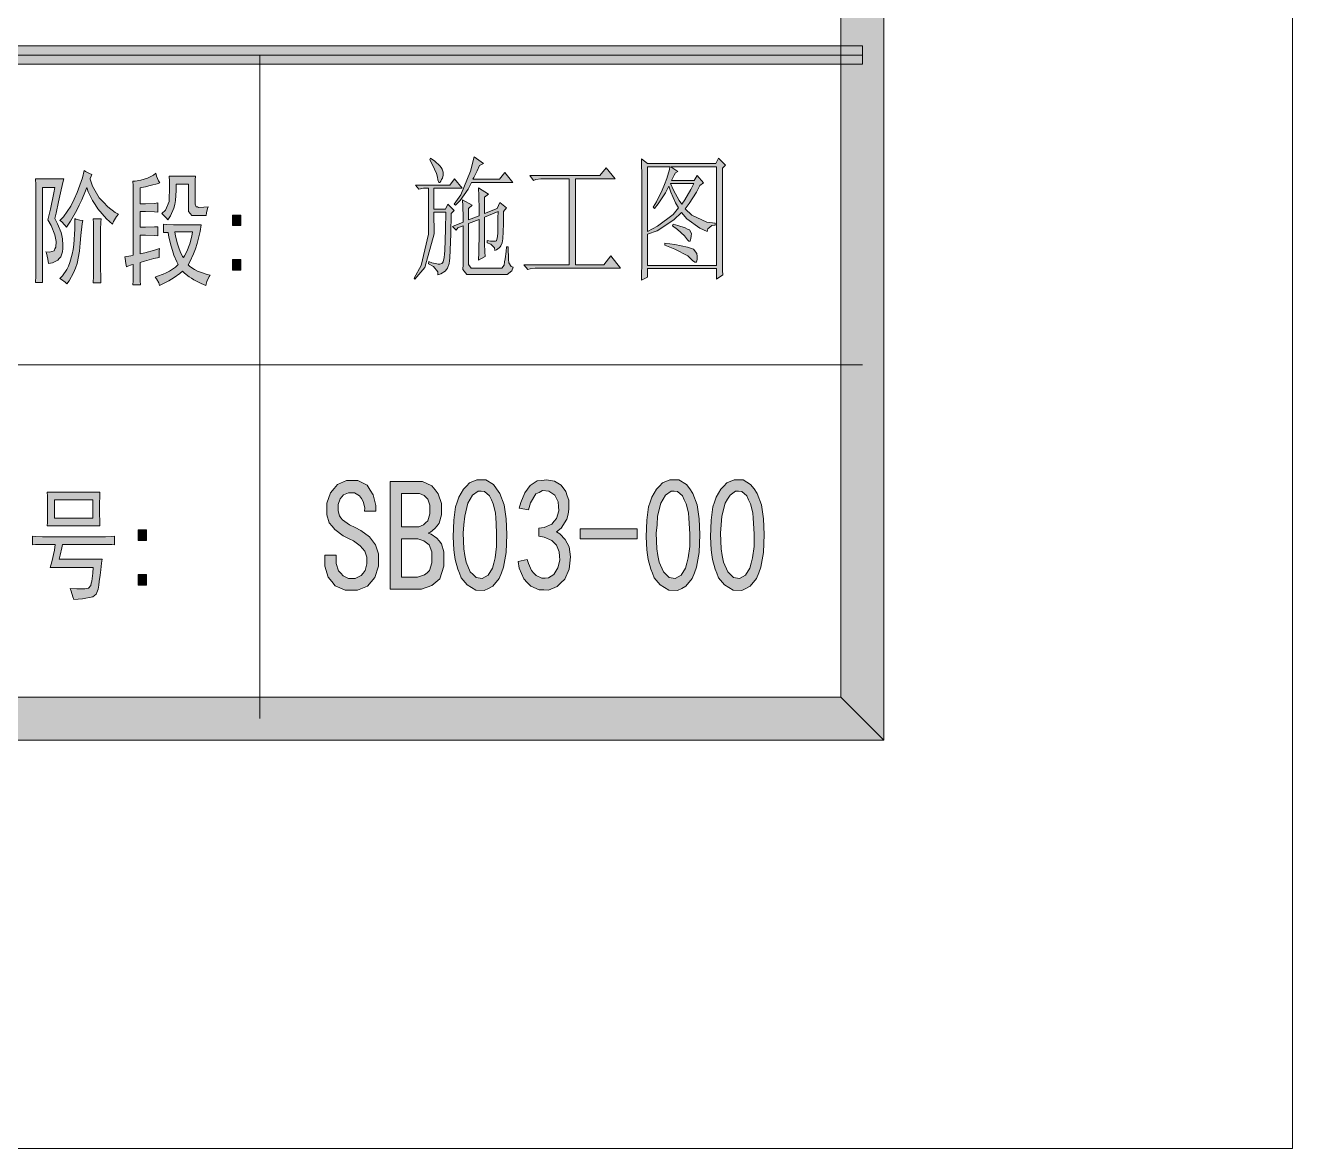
# Model space of a CAD drawing. Header units: millimetres. Extents: x 0 to 829, y 0 to 586.
# Drawn here: x 800.11 to 829.15, y 0 to 25.75 of the extents above; entities that cross this region are included whole.
import ezdxf

# ---------------------------------------------------------------- set-up
doc = ezdxf.new("R2010")
doc.units = ezdxf.units.MM

msp = doc.modelspace()

# ---------------------------------------------------------------- hatches: boundary and pattern name
h = msp.add_hatch(color=0)
h.dxf.hatch_style = 2
h.paths.add_polyline_path([(819.788528, 9.36625), (818.80075, 10.3505), (818.80075, 575.281778), (819.788528, 576.266028)])
h = msp.add_hatch(color=0)
h.dxf.hatch_style = 2
h.paths.add_polyline_path([(769.958667, 24.853194), (769.958667, 25.276528), (819.294639, 25.276528), (819.294639, 24.853194)])
h = msp.add_hatch(color=0)
h.dxf.hatch_style = 2
h.paths.add_polyline_path([(809.399222, 22.70125), (809.494472, 22.634222), (809.614417, 22.528389), (809.639111, 22.489583), (809.663806, 22.450778), (809.6885, 22.380222), (809.6885, 22.348472), (809.6885, 22.313194), (809.670861, 22.242639), (809.649694, 22.210889), (809.632056, 22.175611), (809.607361, 22.143861), (809.586194, 22.143861), (809.5615, 22.203833), (809.554444, 22.263806), (809.533278, 22.348472), (809.445083, 22.549556), (809.378056, 22.665972)])
h = msp.add_hatch(color=0)
h.dxf.hatch_style = 2
h.paths.add_polyline_path([(810.394056, 22.736528), (810.60925, 22.581306), (810.521056, 22.531917), (810.468139, 22.4155), (810.390528, 22.260278), (810.365833, 22.217944), (810.976139, 22.217944), (811.103139, 22.373167), (811.286583, 22.143861), (810.337611, 22.143861), (810.26, 21.992167), (810.076556, 21.731111), (809.970722, 21.625278), (809.938972, 21.646444), (810.090667, 21.858111), (810.316444, 22.404917)])
h = msp.add_hatch(color=0)
h.paths.add_polyline_path([(816.087889, 22.471944), (816.087889, 20.464639), (816.087889, 20.341167), (816.091417, 20.125972), (816.094944, 20.027194), (815.950306, 19.931944), (815.950306, 20.171833), (814.373389, 20.171833), (814.373389, 19.977806), (814.22875, 19.90725), (814.232278, 20.027194), (814.239333, 20.274139), (814.239333, 20.401139), (814.239333, 22.228528), (814.239333, 22.330833), (814.232278, 22.563667), (814.22875, 22.690667), (814.373389, 22.581306), (815.932667, 22.581306), (815.999694, 22.70125), (816.154917, 22.5425)])
h.paths.add_polyline_path([(814.373389, 20.245917), (815.950306, 20.245917), (815.950306, 22.507222), (814.906083, 22.507222), (815.068361, 22.397861), (815.011917, 22.362583), (814.983694, 22.309667), (814.937833, 22.221472), (814.923722, 22.19325), (815.438778, 22.19325), (815.505806, 22.302611), (815.650444, 22.133278), (815.572833, 22.073306), (815.491694, 21.925139), (815.322361, 21.660556), (815.234167, 21.540611), (815.385861, 21.3995), (815.728056, 21.237222), (815.922083, 21.212528), (815.922083, 21.163139), (815.848, 21.159611), (815.756278, 21.085528), (815.738639, 21.0185), (815.569306, 21.099639), (815.272972, 21.314833), (815.145972, 21.455944), (814.976639, 21.286611), (814.592111, 21.036139), (814.373389, 20.958528)])
h.paths.add_polyline_path([(814.373389, 22.507222), (814.373389, 21.0185), (814.599167, 21.141972), (814.955472, 21.413611), (815.078944, 21.565306), (815.015444, 21.674667), (814.906083, 21.921611), (814.856694, 22.059194), (814.779083, 21.9075), (814.616806, 21.6535), (814.528611, 21.551194), (814.500389, 21.575889), (814.578, 21.702889), (814.708528, 21.967472), (814.761444, 22.101528), (814.814361, 22.239111), (814.877861, 22.440194), (814.884917, 22.507222)])
h.paths.add_polyline_path([(814.8955, 22.119167), (814.962528, 21.967472), (815.093056, 21.734639), (815.156556, 21.649972), (815.223583, 21.745222), (815.361167, 21.981583), (815.428194, 22.119167)])
h = msp.add_hatch(color=0)
h.dxf.hatch_style = 2
h.paths.add_polyline_path([(801.595778, 22.221472), (801.652222, 22.059194), (801.807444, 21.794611), (801.906222, 21.692306), (802.005, 21.59), (802.174333, 21.455944), (802.244889, 21.420667), (802.202556, 21.364222), (802.135528, 21.247806), (802.110833, 21.187833), (801.97325, 21.314833), (801.772167, 21.540611), (801.712194, 21.639389), (801.648694, 21.734639), (801.553444, 21.932194), (801.518167, 22.030972), (801.489944, 21.949833), (801.405278, 21.745222), (801.348833, 21.625278), (801.292389, 21.508861), (801.144222, 21.254861), (801.0525, 21.120806), (801.02075, 21.170194), (800.943139, 21.247806), (800.904333, 21.276028), (800.989, 21.360694), (801.151278, 21.600583), (801.228889, 21.759333), (801.302972, 21.918083), (801.419389, 22.249694), (801.461722, 22.419028), (801.493472, 22.394333), (801.581667, 22.348472), (801.634583, 22.330833), (801.620472, 22.292028), (801.599306, 22.239111)])
h = msp.add_hatch(color=0)
h.dxf.hatch_style = 2
h.paths.add_polyline_path([(811.671111, 22.302611), (813.279778, 22.302611), (813.424417, 22.482528), (813.629028, 22.232056), (812.718861, 22.232056), (812.718861, 20.2565), (813.367972, 20.2565), (813.53025, 20.461111), (813.7525, 20.182417), (811.858083, 20.182417), (811.794583, 20.182417), (811.678167, 20.164778), (811.62525, 20.147139), (811.537056, 20.2565), (812.574222, 20.2565), (812.574222, 22.232056), (811.992139, 22.232056), (811.928639, 22.232056), (811.812222, 22.210889), (811.759306, 22.19325)])
h = msp.add_hatch(color=0)
h.dxf.hatch_style = 2
h.paths.add_polyline_path([(800.996056, 22.232056), (800.978417, 22.172083), (800.932556, 21.974528), (800.904333, 21.836944), (800.872583, 21.702889), (800.816139, 21.441833), (800.787917, 21.321889), (800.851417, 21.194889), (800.932556, 20.997333), (800.950194, 20.926778), (800.964306, 20.856222), (800.974889, 20.711583), (800.967833, 20.633972), (800.964306, 20.556361), (800.9255, 20.439944), (800.890222, 20.401139), (800.854944, 20.362333), (800.731472, 20.305889), (800.643278, 20.28825), (800.629167, 20.387028), (800.593889, 20.521083), (800.579778, 20.556361), (800.664444, 20.545778), (800.770278, 20.577528), (800.791444, 20.623389), (800.809083, 20.665722), (800.816139, 20.789194), (800.802028, 20.866806), (800.791444, 20.944417), (800.70325, 21.156083), (800.629167, 21.286611), (800.685611, 21.533556), (800.76675, 21.903972), (800.787917, 22.030972), (800.502167, 22.030972), (800.502167, 19.854333), (800.343417, 19.854333), (800.350472, 20.006028), (800.354, 20.267083), (800.354, 20.376444), (800.354, 21.699361), (800.354, 21.826361), (800.350472, 22.094472), (800.343417, 22.232056)])
h = msp.add_hatch(color=0)
h.dxf.hatch_style = 2
h.paths.add_polyline_path([(803.193861, 22.133278), (803.133889, 22.115639), (803.006889, 22.080361), (802.939861, 22.06625), (802.869306, 22.048611), (802.774056, 22.027444), (802.742306, 22.020389), (802.742306, 21.6535), (802.869306, 21.6535), (803.073917, 21.664083), (803.151528, 21.678194), (803.151528, 21.466528), (803.073917, 21.470056), (802.869306, 21.477111), (802.742306, 21.477111), (802.742306, 21.120806), (802.869306, 21.120806), (803.073917, 21.127861), (803.151528, 21.131389), (803.151528, 20.92325), (803.073917, 20.926778), (802.869306, 20.933833), (802.742306, 20.933833), (802.742306, 20.5105), (802.851667, 20.531667), (803.073917, 20.595167), (803.183278, 20.633972), (803.17975, 20.577528), (803.176222, 20.471694), (803.176222, 20.422306), (803.059806, 20.401139), (802.844611, 20.344694), (802.742306, 20.309417), (802.742306, 20.122444), (802.742306, 20.055417), (802.745833, 19.893139), (802.752889, 19.801417), (802.5765, 19.801417), (802.580028, 19.893139), (802.583556, 20.055417), (802.583556, 20.122444), (802.583556, 20.267083), (802.54475, 20.2565), (802.463611, 20.228278), (802.428333, 20.210639), (802.41775, 20.28825), (802.403639, 20.404667), (802.393056, 20.443472), (802.435389, 20.450528), (802.530639, 20.464639), (802.583556, 20.47875), (802.583556, 21.766389), (802.583556, 21.858111), (802.580028, 22.06625), (802.5765, 22.175611), (802.625889, 22.175611), (802.756417, 22.196778), (802.834028, 22.221472), (802.915167, 22.242639), (803.045694, 22.309667), (803.102139, 22.355528), (803.119778, 22.292028), (803.165639, 22.182667)])
h = msp.add_hatch(color=0)
h.dxf.hatch_style = 2
h.paths.add_polyline_path([(804.008778, 22.2885), (804.00525, 22.203833), (804.001722, 22.048611), (804.001722, 21.978056), (804.001722, 21.699361), (804.001722, 21.649972), (804.026417, 21.59), (804.054639, 21.582944), (804.082861, 21.572361), (804.206333, 21.575889), (804.301583, 21.586472), (804.283944, 21.547667), (804.262778, 21.448889), (804.25925, 21.388917), (804.001722, 21.388917), (803.931167, 21.388917), (803.853556, 21.480639), (803.850028, 21.575889), (803.850028, 22.108583), (803.567806, 22.108583), (803.567806, 21.963944), (803.550167, 21.731111), (803.536056, 21.642917), (803.518417, 21.554722), (803.437278, 21.378333), (803.377306, 21.286611), (803.345556, 21.325417), (803.282056, 21.3995), (803.24325, 21.43125), (803.320861, 21.508861), (803.405528, 21.706417), (803.409056, 21.826361), (803.412583, 21.946306), (803.412583, 22.175611), (803.409056, 22.2885)])
h = msp.add_hatch(color=0)
h.dxf.hatch_style = 2
h.paths.add_polyline_path([(809.039389, 19.931944), (809.02175, 19.953111), (809.184028, 20.245917), (809.349833, 20.958528), (809.349833, 21.381861), (809.349833, 22.013333), (809.233417, 22.013333), (809.127583, 21.988639), (809.049972, 22.083889), (809.843722, 22.083889), (809.949556, 22.228528), (810.122417, 22.013333), (809.476833, 22.013333), (809.476833, 21.537083), (809.737889, 21.537083), (809.794333, 21.646444), (809.938972, 21.501806), (809.871944, 21.43125), (809.861361, 20.958528), (809.843722, 20.418778), (809.833139, 20.35175), (809.822556, 20.284722), (809.787278, 20.182417), (809.762583, 20.147139), (809.734361, 20.111861), (809.635583, 20.051889), (809.5615, 20.027194), (809.568556, 20.094222), (809.462722, 20.221222), (809.349833, 20.281194), (809.360417, 20.330583), (809.430972, 20.305889), (809.540333, 20.277667), (809.575611, 20.274139), (809.614417, 20.270611), (809.660278, 20.284722), (809.674389, 20.305889), (809.684972, 20.323528), (809.709667, 20.422306), (809.716722, 20.503444), (809.727306, 20.584583), (809.741417, 21.067889), (809.744944, 21.466528), (809.476833, 21.466528), (809.483889, 20.965583), (809.268694, 20.196528)])
h = msp.add_hatch(color=0)
h.dxf.hatch_style = 2
h.paths.add_polyline_path([(810.270583, 21.286611), (810.510472, 21.381861), (810.510472, 21.515917), (810.506944, 21.836944), (810.499889, 22.023917), (810.725667, 21.879278), (810.637472, 21.805194), (810.637472, 21.43125), (810.92675, 21.551194), (810.986722, 21.68525), (811.141944, 21.561778), (811.071389, 21.477111), (811.067861, 21.187833), (811.057278, 20.852694), (811.046694, 20.806833), (811.039639, 20.760972), (811.011417, 20.690417), (810.99025, 20.66925), (810.969083, 20.644556), (810.909111, 20.602222), (810.870306, 20.584583), (810.86325, 20.644556), (810.778583, 20.73275), (810.693917, 20.7645), (810.693917, 20.813889), (810.771528, 20.799778), (810.870306, 20.79625), (810.887944, 20.799778), (810.909111, 20.806833), (810.933806, 20.905611), (810.937333, 20.993806), (810.937333, 21.085528), (810.940861, 21.328944), (810.947917, 21.477111), (810.637472, 21.346583), (810.637472, 20.824472), (810.637472, 20.739806), (810.641, 20.552833), (810.648056, 20.450528), (810.499889, 20.365861), (810.506944, 20.54225), (810.510472, 21.007917), (810.510472, 21.297194), (810.270583, 21.201944), (810.270583, 20.341167), (810.270583, 20.263556), (810.327028, 20.182417), (810.387, 20.182417), (810.993778, 20.182417), (811.032583, 20.182417), (811.0855, 20.252972), (811.096083, 20.323528), (811.110194, 20.394083), (811.131361, 20.563417), (811.141944, 20.66925), (811.18075, 20.66925), (811.18075, 20.595167), (811.184278, 20.450528), (811.187806, 20.376444), (811.194861, 20.305889), (811.247778, 20.221222), (811.293639, 20.207111), (811.261889, 20.122444), (811.156056, 20.037778), (811.081972, 20.037778), (810.327028, 20.037778), (810.231778, 20.03425), (810.140056, 20.147139), (810.143583, 20.267083), (810.143583, 21.152556), (810.027167, 21.103167), (809.988361, 21.053778), (809.900167, 21.138444), (810.143583, 21.237222), (810.143583, 21.350111), (810.140056, 21.604111), (810.133, 21.745222), (810.35525, 21.625278), (810.270583, 21.551194)])
h = msp.add_hatch(color=0)
h.dxf.hatch_style = 2
h.paths.add_polyline_path([(801.426444, 21.276028), (801.412333, 21.194889), (801.380583, 20.930306), (801.37, 20.750389), (801.355889, 20.570472), (801.302972, 20.284722), (801.260639, 20.178889), (801.218306, 20.073056), (801.119528, 19.893139), (801.059556, 19.822583), (801.024278, 19.861389), (800.943139, 19.921361), (800.904333, 19.946056), (800.964306, 20.006028), (801.063083, 20.147139), (801.098361, 20.228278), (801.133639, 20.309417), (801.186556, 20.499917), (801.207722, 20.609278), (801.225361, 20.722167), (801.243, 21.078472), (801.243, 21.321889), (801.267694, 21.30425), (801.359417, 21.283083)])
h = msp.add_hatch(color=0)
h.dxf.hatch_style = 2
h.paths.add_polyline_path([(801.853306, 21.311306), (801.842722, 21.233694), (801.835667, 21.064361), (801.835667, 20.976167), (801.835667, 20.231806), (801.835667, 20.178889), (801.839194, 19.984861), (801.842722, 19.84375), (801.669861, 19.84375), (801.673389, 19.995444), (801.676917, 20.193), (801.676917, 20.245917), (801.676917, 20.976167), (801.676917, 21.053778), (801.673389, 21.223111), (801.669861, 21.311306)])
h = msp.add_hatch(color=0)
h.dxf.hatch_style = 2
h.paths.add_polyline_path([(805.049472, 21.156083), (804.858972, 21.156083), (804.858972, 21.3995), (805.049472, 21.3995)])
h = msp.add_hatch(color=0)
h.paths.add_polyline_path([(804.142833, 21.17725), (804.118139, 21.022028), (804.051111, 20.746861), (804.008778, 20.626917), (803.966444, 20.506972), (803.885306, 20.323528), (803.842972, 20.2565), (803.881778, 20.217694), (803.987611, 20.147139), (804.058167, 20.115389), (804.128722, 20.087167), (804.276889, 20.037778), (804.350972, 20.023667), (804.32275, 19.988389), (804.269833, 19.871972), (804.252194, 19.787306), (804.139306, 19.833167), (803.969972, 19.914306), (803.917056, 19.949583), (803.864139, 19.984861), (803.761833, 20.066), (803.715972, 20.111861), (803.652472, 20.055417), (803.521944, 19.963694), (803.458444, 19.928417), (803.398472, 19.893139), (803.260889, 19.822583), (803.183278, 19.787306), (803.169167, 19.84375), (803.119778, 19.939), (803.0845, 19.977806), (803.144472, 19.995444), (803.271472, 20.044833), (803.342028, 20.076583), (803.412583, 20.111861), (803.550167, 20.207111), (803.617194, 20.267083), (803.585444, 20.323528), (803.518417, 20.482278), (803.483139, 20.588111), (803.451389, 20.686889), (803.402, 20.895028), (803.384361, 21.000861), (803.356139, 21.000861), (803.299694, 21.000861), (803.275, 21.000861), (803.275, 21.187833), (803.356139, 21.180778), (803.504306, 21.17725), (803.574861, 21.17725)])
h.paths.add_polyline_path([(803.536056, 21.011444), (803.550167, 20.916194), (803.599556, 20.736278), (803.631306, 20.648083), (803.663056, 20.563417), (803.712444, 20.450528), (803.733611, 20.422306), (803.761833, 20.461111), (803.821806, 20.581056), (803.850028, 20.662194), (803.881778, 20.739806), (803.927639, 20.916194), (803.94175, 21.011444), (803.574861, 21.011444)])
h = msp.add_hatch(color=0)
h.dxf.hatch_style = 2
h.paths.add_polyline_path([(814.955472, 21.187833), (815.068361, 21.159611), (815.234167, 21.103167), (815.283556, 21.078472), (815.332944, 21.057306), (815.375278, 20.972639), (815.37175, 20.916194), (815.364694, 20.85975), (815.347056, 20.803306), (815.332944, 20.803306), (815.315306, 20.803306), (815.283556, 20.831528), (815.262389, 20.863278), (815.216528, 20.92325), (815.05425, 21.067889), (814.944889, 21.152556)])
h = msp.add_hatch(color=0)
h.dxf.hatch_style = 2
h.paths.add_polyline_path([(814.7685, 20.753917), (814.994278, 20.722167), (815.287083, 20.665722), (815.354111, 20.6375), (815.424667, 20.612806), (815.502278, 20.517556), (815.505806, 20.450528), (815.509333, 20.3835), (815.491694, 20.316472), (815.467, 20.316472), (815.452889, 20.316472), (815.4035, 20.355278), (815.37175, 20.390556), (815.297667, 20.464639), (814.997806, 20.619861), (814.7685, 20.704528)])
h = msp.add_hatch(color=0)
h.dxf.hatch_style = 2
h.paths.add_polyline_path([(805.049472, 20.133028), (804.858972, 20.133028), (804.858972, 20.376444), (805.049472, 20.376444)])
h = msp.add_hatch(color=0)
h.dxf.hatch_style = 2
h.paths.add_polyline_path([(808.206833, 13.518444), (808.206833, 13.352639), (808.122167, 13.088056), (808.0375, 12.992806), (807.956361, 12.894028), (807.727056, 12.798778), (807.582417, 12.798778), (807.437778, 12.798778), (807.215528, 12.897556), (807.134389, 12.999861), (807.05325, 13.098639), (806.972111, 13.352639), (806.972111, 13.504333), (806.972111, 13.603111), (807.236694, 13.603111), (807.236694, 13.518444), (807.236694, 13.409083), (807.289611, 13.243278), (807.342528, 13.186833), (807.391917, 13.130389), (807.515389, 13.070417), (807.582417, 13.070417), (807.674139, 13.070417), (807.811722, 13.133917), (807.854056, 13.193889), (807.896389, 13.253861), (807.938722, 13.402028), (807.938722, 13.490222), (807.938722, 13.560778), (807.889333, 13.694833), (807.836417, 13.754806), (807.7835, 13.814778), (807.635333, 13.927667), (807.536556, 13.977056), (807.398972, 14.044083), (807.201417, 14.188722), (807.141444, 14.266333), (807.077944, 14.343944), (807.017972, 14.530917), (807.017972, 14.640278), (807.017972, 14.791972), (807.102639, 15.035389), (807.187306, 15.130639), (807.268444, 15.222361), (807.469528, 15.317611), (807.582417, 15.317611), (807.734111, 15.317611), (807.949306, 15.204722), (808.016333, 15.095361), (808.079833, 14.982472), (808.146861, 14.742583), (808.146861, 14.612056), (807.882278, 14.612056), (807.889333, 14.689667), (807.854056, 14.834306), (807.81525, 14.901333), (807.772917, 14.964833), (807.6565, 15.028333), (807.582417, 15.028333), (807.515389, 15.028333), (807.406028, 14.982472), (807.363694, 14.936611), (807.324889, 14.89075), (807.282556, 14.76375), (807.282556, 14.682611), (807.282556, 14.619111), (807.314306, 14.506222), (807.346056, 14.460361), (807.377806, 14.4145), (807.543611, 14.301611), (807.674139, 14.238111), (807.801139, 14.171083), (807.998694, 14.019389), (808.065722, 13.927667), (808.136278, 13.839472), (808.206833, 13.631333)])
h = msp.add_hatch(color=0)
h.paths.add_polyline_path([(809.702611, 13.560778), (809.702611, 13.352639), (809.610889, 13.063361), (809.519167, 12.98575), (809.427444, 12.904611), (809.191083, 12.827), (809.046444, 12.827), (808.471417, 12.827), (808.471417, 15.289389), (809.067611, 15.289389), (809.21225, 15.289389), (809.427444, 15.194139), (809.501528, 15.102417), (809.572083, 15.007167), (809.646167, 14.784917), (809.646167, 14.654389), (809.646167, 14.523861), (809.596778, 14.333361), (809.547389, 14.273389), (809.498, 14.213417), (809.399222, 14.12875), (809.346306, 14.107583), (809.413333, 14.086417), (809.540333, 13.994694), (809.59325, 13.927667), (809.649694, 13.860639), (809.702611, 13.677194)])
h.paths.add_polyline_path([(809.427444, 13.560778), (809.427444, 13.677194), (809.367472, 13.839472), (809.303972, 13.885333), (809.244, 13.931194), (809.109944, 13.977056), (809.035861, 13.977056), (808.736, 13.977056), (808.736, 13.098639), (809.000583, 13.098639), (809.102889, 13.098639), (809.261639, 13.151556), (809.318083, 13.200944), (809.371, 13.250333), (809.427444, 13.43025)])
h.paths.add_polyline_path([(809.381583, 14.654389), (809.381583, 14.749639), (809.335722, 14.883694), (809.293389, 14.929556), (809.251056, 14.971889), (809.145222, 15.014222), (809.081722, 15.014222), (808.736, 15.014222), (808.736, 14.252222), (809.067611, 14.252222), (809.131111, 14.252222), (809.240472, 14.298083), (809.286333, 14.343944), (809.335722, 14.393333), (809.381583, 14.548556)])
h = msp.add_hatch(color=0)
h.paths.add_polyline_path([(809.921333, 14.216944), (809.928389, 14.407444), (809.970722, 14.707306), (810.009528, 14.820194), (810.044806, 14.933083), (810.150639, 15.116528), (810.221194, 15.187083), (810.29175, 15.261167), (810.461083, 15.331722), (810.559861, 15.331722), (810.662167, 15.331722), (810.838556, 15.225889), (810.912639, 15.123583), (810.986722, 15.01775), (811.0855, 14.756694), (811.106667, 14.597944), (811.131361, 14.439194), (811.145472, 14.075833), (811.138417, 13.871222), (811.127833, 13.666611), (811.071389, 13.331472), (811.022, 13.200944), (810.972611, 13.070417), (810.824444, 12.8905), (810.729194, 12.841111), (810.630417, 12.791722), (810.432861, 12.802306), (810.337611, 12.862278), (810.238833, 12.92225), (810.10125, 13.084528), (810.058917, 13.186833), (810.020111, 13.285611), (809.963667, 13.500806), (809.946028, 13.610167), (809.928389, 13.723056), (809.914278, 14.026444)])
h.paths.add_polyline_path([(810.16475, 14.301611), (810.147111, 14.104056), (810.157694, 13.751278), (810.185917, 13.596056), (810.214139, 13.440833), (810.309389, 13.222111), (810.376417, 13.158611), (810.443444, 13.091583), (810.5775, 13.066889), (810.648056, 13.105694), (810.715083, 13.148028), (810.817389, 13.306778), (810.849139, 13.423194), (810.880889, 13.543139), (810.912639, 13.800667), (810.912639, 13.941778), (810.912639, 14.082889), (810.902056, 14.336889), (810.895, 14.453306), (810.887944, 14.569722), (810.835028, 14.777861), (810.792694, 14.869583), (810.746833, 14.964833), (810.633944, 15.060083), (810.559861, 15.067139), (810.489306, 15.070667), (810.362306, 14.978944), (810.305861, 14.883694), (810.252944, 14.791972), (810.182389, 14.499167)])
h = msp.add_hatch(color=0)
h.dxf.hatch_style = 2
h.paths.add_polyline_path([(811.406528, 13.458472), (811.614667, 13.504333), (811.639361, 13.409083), (811.713444, 13.253861), (811.766361, 13.193889), (811.81575, 13.133917), (811.946278, 13.073944), (812.023889, 13.077472), (812.1015, 13.081), (812.224972, 13.162139), (812.270833, 13.236222), (812.316694, 13.313833), (812.359028, 13.486694), (812.351972, 13.581944), (812.344917, 13.680722), (812.284944, 13.832417), (812.232028, 13.885333), (812.175583, 13.93825), (811.999194, 14.015861), (811.87925, 14.037028), (811.87925, 14.224), (811.999194, 14.238111), (812.175583, 14.315722), (812.232028, 14.38275), (812.284944, 14.44625), (812.334333, 14.615583), (812.330806, 14.721417), (812.32375, 14.823722), (812.249667, 14.975417), (812.179111, 15.021278), (812.108556, 15.070667), (811.963917, 15.08125), (811.886306, 15.042444), (811.808694, 15.007167), (811.685222, 14.806083), (811.639361, 14.640278), (811.431222, 14.682611), (811.4665, 14.813139), (811.56175, 15.028333), (811.621722, 15.116528), (811.681694, 15.201194), (811.843972, 15.3035), (811.949806, 15.317611), (812.052111, 15.331722), (812.235556, 15.299972), (812.313167, 15.254111), (812.390778, 15.204722), (812.500139, 15.060083), (812.531889, 14.964833), (812.563639, 14.866056), (812.570694, 14.654389), (812.549528, 14.5415), (812.524833, 14.425083), (812.390778, 14.224), (812.281417, 14.135806), (812.362556, 14.093472), (812.486028, 13.962944), (812.531889, 13.878278), (812.574222, 13.790083), (812.602444, 13.564306), (812.588333, 13.423194), (812.574222, 13.282083), (812.471917, 13.056306), (812.38725, 12.971639), (812.299056, 12.883444), (812.105028, 12.802306), (811.995667, 12.805833), (811.886306, 12.809361), (811.695806, 12.894028), (811.614667, 12.978694), (811.533528, 13.059833), (811.431222, 13.30325)])
h = msp.add_hatch(color=0)
h.paths.add_polyline_path([(814.345167, 14.216944), (814.352222, 14.407444), (814.394556, 14.707306), (814.429833, 14.820194), (814.468639, 14.933083), (814.574472, 15.116528), (814.645028, 15.187083), (814.712056, 15.261167), (814.884917, 15.331722), (814.983694, 15.331722), (815.086, 15.331722), (815.262389, 15.225889), (815.336472, 15.123583), (815.410556, 15.01775), (815.509333, 14.756694), (815.5305, 14.597944), (815.555194, 14.439194), (815.569306, 14.075833), (815.558722, 13.871222), (815.551667, 13.666611), (815.495222, 13.331472), (815.445833, 13.200944), (815.396444, 13.070417), (815.248278, 12.8905), (815.153028, 12.841111), (815.05425, 12.791722), (814.856694, 12.802306), (814.757917, 12.862278), (814.662667, 12.92225), (814.525083, 13.084528), (814.48275, 13.186833), (814.443944, 13.285611), (814.383972, 13.500806), (814.366333, 13.610167), (814.352222, 13.723056), (814.338111, 14.026444)])
h.paths.add_polyline_path([(814.588583, 14.301611), (814.570944, 14.104056), (814.581528, 13.751278), (814.60975, 13.596056), (814.637972, 13.440833), (814.733222, 13.222111), (814.80025, 13.158611), (814.867278, 13.091583), (815.001333, 13.066889), (815.071889, 13.105694), (815.138917, 13.148028), (815.241222, 13.306778), (815.272972, 13.423194), (815.304722, 13.543139), (815.336472, 13.800667), (815.336472, 13.941778), (815.336472, 14.082889), (815.325889, 14.336889), (815.318833, 14.453306), (815.30825, 14.569722), (815.258861, 14.777861), (815.213, 14.869583), (815.170667, 14.964833), (815.057778, 15.060083), (814.983694, 15.067139), (814.913139, 15.070667), (814.786139, 14.978944), (814.729694, 14.883694), (814.676778, 14.791972), (814.602694, 14.499167)])
h = msp.add_hatch(color=0)
h.paths.add_polyline_path([(815.819778, 14.216944), (815.826833, 14.407444), (815.869167, 14.707306), (815.904444, 14.820194), (815.94325, 14.933083), (816.049083, 15.116528), (816.119639, 15.187083), (816.186667, 15.261167), (816.359528, 15.331722), (816.458306, 15.331722), (816.560611, 15.331722), (816.733472, 15.225889), (816.811083, 15.123583), (816.885167, 15.01775), (816.983944, 14.756694), (817.005111, 14.597944), (817.029806, 14.439194), (817.043917, 14.075833), (817.033333, 13.871222), (817.026278, 13.666611), (816.969833, 13.331472), (816.920444, 13.200944), (816.871056, 13.070417), (816.722889, 12.8905), (816.624111, 12.841111), (816.528861, 12.791722), (816.331306, 12.802306), (816.232528, 12.862278), (816.137278, 12.92225), (815.999694, 13.084528), (815.957361, 13.186833), (815.918556, 13.285611), (815.858583, 13.500806), (815.840944, 13.610167), (815.826833, 13.723056), (815.812722, 14.026444)])
h.paths.add_polyline_path([(816.059667, 14.301611), (816.045556, 14.104056), (816.056139, 13.751278), (816.084361, 13.596056), (816.112583, 13.440833), (816.207833, 13.222111), (816.274861, 13.158611), (816.341889, 13.091583), (816.475944, 13.066889), (816.5465, 13.105694), (816.613528, 13.148028), (816.715833, 13.306778), (816.747583, 13.423194), (816.779333, 13.543139), (816.811083, 13.800667), (816.811083, 13.941778), (816.811083, 14.082889), (816.8005, 14.336889), (816.793444, 14.453306), (816.782861, 14.569722), (816.733472, 14.777861), (816.687611, 14.869583), (816.645278, 14.964833), (816.532389, 15.060083), (816.458306, 15.067139), (816.38775, 15.070667), (816.26075, 14.978944), (816.204306, 14.883694), (816.151389, 14.791972), (816.077306, 14.499167)])
h = msp.add_hatch(color=0)
h.paths.add_polyline_path([(801.821556, 15.0495), (801.818028, 14.964833), (801.810972, 14.777861), (801.810972, 14.672028), (801.810972, 14.566194), (801.818028, 14.365111), (801.821556, 14.273389), (800.615056, 14.273389), (800.618583, 14.351), (800.622111, 14.534444), (800.622111, 14.640278), (800.622111, 14.749639), (800.618583, 14.95425), (800.615056, 15.0495)])
h.paths.add_polyline_path([(801.65575, 14.449778), (801.65575, 14.873111), (800.780861, 14.873111), (800.780861, 14.449778)])
h = msp.add_hatch(color=0)
h.dxf.hatch_style = 2
h.paths.add_polyline_path([(801.870944, 14.026444), (801.948556, 14.026444), (802.093194, 14.0335), (802.153167, 14.040556), (802.153167, 13.839472), (802.093194, 13.846528), (801.948556, 13.850056), (801.870944, 13.850056), (800.964306, 13.850056), (800.946667, 13.772444), (800.907861, 13.599583), (800.886694, 13.507861), (801.870944, 13.507861), (801.856833, 13.416139), (801.839194, 13.267972), (801.832139, 13.208), (801.828611, 13.1445), (801.807444, 12.999861), (801.796861, 12.911667), (801.78275, 12.827), (801.733361, 12.710583), (801.694556, 12.678833), (801.659278, 12.647083), (801.422917, 12.601222), (801.221833, 12.583583), (801.204194, 12.647083), (801.161861, 12.774083), (801.137167, 12.841111), (801.288861, 12.834056), (801.475833, 12.834056), (801.518167, 12.841111), (801.556972, 12.844639), (801.609889, 12.904611), (801.620472, 12.957528), (801.634583, 13.010444), (801.659278, 13.190361), (801.669861, 13.317361), (800.678556, 13.317361), (800.717361, 13.451417), (800.777333, 13.716), (800.794972, 13.850056), (800.597417, 13.850056), (800.509222, 13.850056), (800.346944, 13.846528), (800.272861, 13.839472), (800.272861, 14.040556), (800.346944, 14.0335), (800.509222, 14.026444), (800.597417, 14.026444)])
h = msp.add_hatch(color=0)
h.dxf.hatch_style = 2
h.paths.add_polyline_path([(802.886944, 13.93825), (802.696444, 13.93825), (802.696444, 14.185194), (802.886944, 14.185194)])
h = msp.add_hatch(color=0)
h.dxf.hatch_style = 2
h.paths.add_polyline_path([(814.137028, 13.977056), (812.824694, 13.977056), (812.824694, 14.209889), (814.137028, 14.209889)])
h = msp.add_hatch(color=0)
h.dxf.hatch_style = 2
h.paths.add_polyline_path([(802.886944, 12.918722), (802.696444, 12.918722), (802.696444, 13.162139), (802.886944, 13.162139)])
h = msp.add_hatch(color=0)
h.dxf.hatch_style = 2
h.paths.add_polyline_path([(24.154694, 9.36625), (25.142472, 10.3505), (818.80075, 10.3505), (819.788528, 9.36625)])

# ---------------------------------------------------------------- linework, layer by layer
at = {"color": 0, "lineweight": 0}
for points in [[(0, 0), (0, 585.632278), (829.154778, 585.632278), (829.154778, 0)], [(819.788528, 9.36625), (818.80075, 10.3505), (818.80075, 575.281778), (819.788528, 576.266028)], [(769.958667, 24.853194), (769.958667, 25.276528), (819.294639, 25.276528), (819.294639, 24.853194)], [(809.399222, 22.70125), (809.494472, 22.634222), (809.614417, 22.528389), (809.639111, 22.489583), (809.663806, 22.450778), (809.6885, 22.380222), (809.6885, 22.348472), (809.6885, 22.313194), (809.670861, 22.242639), (809.649694, 22.210889), (809.632056, 22.175611), (809.607361, 22.143861), (809.586194, 22.143861), (809.5615, 22.203833), (809.554444, 22.263806), (809.533278, 22.348472), (809.445083, 22.549556), (809.378056, 22.665972)], [(810.394056, 22.736528), (810.60925, 22.581306), (810.521056, 22.531917), (810.468139, 22.4155), (810.390528, 22.260278), (810.365833, 22.217944), (810.976139, 22.217944), (811.103139, 22.373167), (811.286583, 22.143861), (810.337611, 22.143861), (810.26, 21.992167), (810.076556, 21.731111), (809.970722, 21.625278), (809.938972, 21.646444), (810.090667, 21.858111), (810.316444, 22.404917)], [(816.087889, 22.471944), (816.087889, 20.464639), (816.087889, 20.341167), (816.091417, 20.125972), (816.094944, 20.027194), (815.950306, 19.931944), (815.950306, 20.171833), (814.373389, 20.171833), (814.373389, 19.977806), (814.22875, 19.90725), (814.232278, 20.027194), (814.239333, 20.274139), (814.239333, 20.401139), (814.239333, 22.228528), (814.239333, 22.330833), (814.232278, 22.563667), (814.22875, 22.690667), (814.373389, 22.581306), (815.932667, 22.581306), (815.999694, 22.70125), (816.154917, 22.5425)], [(801.595778, 22.221472), (801.652222, 22.059194), (801.807444, 21.794611), (801.906222, 21.692306), (802.005, 21.59), (802.174333, 21.455944), (802.244889, 21.420667), (802.202556, 21.364222), (802.135528, 21.247806), (802.110833, 21.187833), (801.97325, 21.314833), (801.772167, 21.540611), (801.712194, 21.639389), (801.648694, 21.734639), (801.553444, 21.932194), (801.518167, 22.030972), (801.489944, 21.949833), (801.405278, 21.745222), (801.348833, 21.625278), (801.292389, 21.508861), (801.144222, 21.254861), (801.0525, 21.120806), (801.02075, 21.170194), (800.943139, 21.247806), (800.904333, 21.276028), (800.989, 21.360694), (801.151278, 21.600583), (801.228889, 21.759333), (801.302972, 21.918083), (801.419389, 22.249694), (801.461722, 22.419028), (801.493472, 22.394333), (801.581667, 22.348472), (801.634583, 22.330833), (801.620472, 22.292028), (801.599306, 22.239111)], [(811.671111, 22.302611), (813.279778, 22.302611), (813.424417, 22.482528), (813.629028, 22.232056), (812.718861, 22.232056), (812.718861, 20.2565), (813.367972, 20.2565), (813.53025, 20.461111), (813.7525, 20.182417), (811.858083, 20.182417), (811.794583, 20.182417), (811.678167, 20.164778), (811.62525, 20.147139), (811.537056, 20.2565), (812.574222, 20.2565), (812.574222, 22.232056), (811.992139, 22.232056), (811.928639, 22.232056), (811.812222, 22.210889), (811.759306, 22.19325)], [(814.373389, 20.245917), (815.950306, 20.245917), (815.950306, 22.507222), (814.906083, 22.507222), (815.068361, 22.397861), (815.011917, 22.362583), (814.983694, 22.309667), (814.937833, 22.221472), (814.923722, 22.19325), (815.438778, 22.19325), (815.505806, 22.302611), (815.650444, 22.133278), (815.572833, 22.073306), (815.491694, 21.925139), (815.322361, 21.660556), (815.234167, 21.540611), (815.385861, 21.3995), (815.728056, 21.237222), (815.922083, 21.212528), (815.922083, 21.163139), (815.848, 21.159611), (815.756278, 21.085528), (815.738639, 21.0185), (815.569306, 21.099639), (815.272972, 21.314833), (815.145972, 21.455944), (814.976639, 21.286611), (814.592111, 21.036139), (814.373389, 20.958528)], [(814.373389, 22.507222), (814.373389, 21.0185), (814.599167, 21.141972), (814.955472, 21.413611), (815.078944, 21.565306), (815.015444, 21.674667), (814.906083, 21.921611), (814.856694, 22.059194), (814.779083, 21.9075), (814.616806, 21.6535), (814.528611, 21.551194), (814.500389, 21.575889), (814.578, 21.702889), (814.708528, 21.967472), (814.761444, 22.101528), (814.814361, 22.239111), (814.877861, 22.440194), (814.884917, 22.507222)], [(800.996056, 22.232056), (800.978417, 22.172083), (800.932556, 21.974528), (800.904333, 21.836944), (800.872583, 21.702889), (800.816139, 21.441833), (800.787917, 21.321889), (800.851417, 21.194889), (800.932556, 20.997333), (800.950194, 20.926778), (800.964306, 20.856222), (800.974889, 20.711583), (800.967833, 20.633972), (800.964306, 20.556361), (800.9255, 20.439944), (800.890222, 20.401139), (800.854944, 20.362333), (800.731472, 20.305889), (800.643278, 20.28825), (800.629167, 20.387028), (800.593889, 20.521083), (800.579778, 20.556361), (800.664444, 20.545778), (800.770278, 20.577528), (800.791444, 20.623389), (800.809083, 20.665722), (800.816139, 20.789194), (800.802028, 20.866806), (800.791444, 20.944417), (800.70325, 21.156083), (800.629167, 21.286611), (800.685611, 21.533556), (800.76675, 21.903972), (800.787917, 22.030972), (800.502167, 22.030972), (800.502167, 19.854333), (800.343417, 19.854333), (800.350472, 20.006028), (800.354, 20.267083), (800.354, 20.376444), (800.354, 21.699361), (800.354, 21.826361), (800.350472, 22.094472), (800.343417, 22.232056)], [(803.193861, 22.133278), (803.133889, 22.115639), (803.006889, 22.080361), (802.939861, 22.06625), (802.869306, 22.048611), (802.774056, 22.027444), (802.742306, 22.020389), (802.742306, 21.6535), (802.869306, 21.6535), (803.073917, 21.664083), (803.151528, 21.678194), (803.151528, 21.466528), (803.073917, 21.470056), (802.869306, 21.477111), (802.742306, 21.477111), (802.742306, 21.120806), (802.869306, 21.120806), (803.073917, 21.127861), (803.151528, 21.131389), (803.151528, 20.92325), (803.073917, 20.926778), (802.869306, 20.933833), (802.742306, 20.933833), (802.742306, 20.5105), (802.851667, 20.531667), (803.073917, 20.595167), (803.183278, 20.633972), (803.17975, 20.577528), (803.176222, 20.471694), (803.176222, 20.422306), (803.059806, 20.401139), (802.844611, 20.344694), (802.742306, 20.309417), (802.742306, 20.122444), (802.742306, 20.055417), (802.745833, 19.893139), (802.752889, 19.801417), (802.5765, 19.801417), (802.580028, 19.893139), (802.583556, 20.055417), (802.583556, 20.122444), (802.583556, 20.267083), (802.54475, 20.2565), (802.463611, 20.228278), (802.428333, 20.210639), (802.41775, 20.28825), (802.403639, 20.404667), (802.393056, 20.443472), (802.435389, 20.450528), (802.530639, 20.464639), (802.583556, 20.47875), (802.583556, 21.766389), (802.583556, 21.858111), (802.580028, 22.06625), (802.5765, 22.175611), (802.625889, 22.175611), (802.756417, 22.196778), (802.834028, 22.221472), (802.915167, 22.242639), (803.045694, 22.309667), (803.102139, 22.355528), (803.119778, 22.292028), (803.165639, 22.182667)], [(804.008778, 22.2885), (804.00525, 22.203833), (804.001722, 22.048611), (804.001722, 21.978056), (804.001722, 21.699361), (804.001722, 21.649972), (804.026417, 21.59), (804.054639, 21.582944), (804.082861, 21.572361), (804.206333, 21.575889), (804.301583, 21.586472), (804.283944, 21.547667), (804.262778, 21.448889), (804.25925, 21.388917), (804.001722, 21.388917), (803.931167, 21.388917), (803.853556, 21.480639), (803.850028, 21.575889), (803.850028, 22.108583), (803.567806, 22.108583), (803.567806, 21.963944), (803.550167, 21.731111), (803.536056, 21.642917), (803.518417, 21.554722), (803.437278, 21.378333), (803.377306, 21.286611), (803.345556, 21.325417), (803.282056, 21.3995), (803.24325, 21.43125), (803.320861, 21.508861), (803.405528, 21.706417), (803.409056, 21.826361), (803.412583, 21.946306), (803.412583, 22.175611), (803.409056, 22.2885)], [(809.039389, 19.931944), (809.02175, 19.953111), (809.184028, 20.245917), (809.349833, 20.958528), (809.349833, 21.381861), (809.349833, 22.013333), (809.233417, 22.013333), (809.127583, 21.988639), (809.049972, 22.083889), (809.843722, 22.083889), (809.949556, 22.228528), (810.122417, 22.013333), (809.476833, 22.013333), (809.476833, 21.537083), (809.737889, 21.537083), (809.794333, 21.646444), (809.938972, 21.501806), (809.871944, 21.43125), (809.861361, 20.958528), (809.843722, 20.418778), (809.833139, 20.35175), (809.822556, 20.284722), (809.787278, 20.182417), (809.762583, 20.147139), (809.734361, 20.111861), (809.635583, 20.051889), (809.5615, 20.027194), (809.568556, 20.094222), (809.462722, 20.221222), (809.349833, 20.281194), (809.360417, 20.330583), (809.430972, 20.305889), (809.540333, 20.277667), (809.575611, 20.274139), (809.614417, 20.270611), (809.660278, 20.284722), (809.674389, 20.305889), (809.684972, 20.323528), (809.709667, 20.422306), (809.716722, 20.503444), (809.727306, 20.584583), (809.741417, 21.067889), (809.744944, 21.466528), (809.476833, 21.466528), (809.483889, 20.965583), (809.268694, 20.196528)], [(814.8955, 22.119167), (814.962528, 21.967472), (815.093056, 21.734639), (815.156556, 21.649972), (815.223583, 21.745222), (815.361167, 21.981583), (815.428194, 22.119167)], [(810.270583, 21.286611), (810.510472, 21.381861), (810.510472, 21.515917), (810.506944, 21.836944), (810.499889, 22.023917), (810.725667, 21.879278), (810.637472, 21.805194), (810.637472, 21.43125), (810.92675, 21.551194), (810.986722, 21.68525), (811.141944, 21.561778), (811.071389, 21.477111), (811.067861, 21.187833), (811.057278, 20.852694), (811.046694, 20.806833), (811.039639, 20.760972), (811.011417, 20.690417), (810.99025, 20.66925), (810.969083, 20.644556), (810.909111, 20.602222), (810.870306, 20.584583), (810.86325, 20.644556), (810.778583, 20.73275), (810.693917, 20.7645), (810.693917, 20.813889), (810.771528, 20.799778), (810.870306, 20.79625), (810.887944, 20.799778), (810.909111, 20.806833), (810.933806, 20.905611), (810.937333, 20.993806), (810.937333, 21.085528), (810.940861, 21.328944), (810.947917, 21.477111), (810.637472, 21.346583), (810.637472, 20.824472), (810.637472, 20.739806), (810.641, 20.552833), (810.648056, 20.450528), (810.499889, 20.365861), (810.506944, 20.54225), (810.510472, 21.007917), (810.510472, 21.297194), (810.270583, 21.201944), (810.270583, 20.341167), (810.270583, 20.263556), (810.327028, 20.182417), (810.387, 20.182417), (810.993778, 20.182417), (811.032583, 20.182417), (811.0855, 20.252972), (811.096083, 20.323528), (811.110194, 20.394083), (811.131361, 20.563417), (811.141944, 20.66925), (811.18075, 20.66925), (811.18075, 20.595167), (811.184278, 20.450528), (811.187806, 20.376444), (811.194861, 20.305889), (811.247778, 20.221222), (811.293639, 20.207111), (811.261889, 20.122444), (811.156056, 20.037778), (811.081972, 20.037778), (810.327028, 20.037778), (810.231778, 20.03425), (810.140056, 20.147139), (810.143583, 20.267083), (810.143583, 21.152556), (810.027167, 21.103167), (809.988361, 21.053778), (809.900167, 21.138444), (810.143583, 21.237222), (810.143583, 21.350111), (810.140056, 21.604111), (810.133, 21.745222), (810.35525, 21.625278), (810.270583, 21.551194)], [(801.426444, 21.276028), (801.412333, 21.194889), (801.380583, 20.930306), (801.37, 20.750389), (801.355889, 20.570472), (801.302972, 20.284722), (801.260639, 20.178889), (801.218306, 20.073056), (801.119528, 19.893139), (801.059556, 19.822583), (801.024278, 19.861389), (800.943139, 19.921361), (800.904333, 19.946056), (800.964306, 20.006028), (801.063083, 20.147139), (801.098361, 20.228278), (801.133639, 20.309417), (801.186556, 20.499917), (801.207722, 20.609278), (801.225361, 20.722167), (801.243, 21.078472), (801.243, 21.321889), (801.267694, 21.30425), (801.359417, 21.283083)], [(801.853306, 21.311306), (801.842722, 21.233694), (801.835667, 21.064361), (801.835667, 20.976167), (801.835667, 20.231806), (801.835667, 20.178889), (801.839194, 19.984861), (801.842722, 19.84375), (801.669861, 19.84375), (801.673389, 19.995444), (801.676917, 20.193), (801.676917, 20.245917), (801.676917, 20.976167), (801.676917, 21.053778), (801.673389, 21.223111), (801.669861, 21.311306)], [(805.049472, 21.156083), (804.858972, 21.156083), (804.858972, 21.3995), (805.049472, 21.3995)], [(804.142833, 21.17725), (804.118139, 21.022028), (804.051111, 20.746861), (804.008778, 20.626917), (803.966444, 20.506972), (803.885306, 20.323528), (803.842972, 20.2565), (803.881778, 20.217694), (803.987611, 20.147139), (804.058167, 20.115389), (804.128722, 20.087167), (804.276889, 20.037778), (804.350972, 20.023667), (804.32275, 19.988389), (804.269833, 19.871972), (804.252194, 19.787306), (804.139306, 19.833167), (803.969972, 19.914306), (803.917056, 19.949583), (803.864139, 19.984861), (803.761833, 20.066), (803.715972, 20.111861), (803.652472, 20.055417), (803.521944, 19.963694), (803.458444, 19.928417), (803.398472, 19.893139), (803.260889, 19.822583), (803.183278, 19.787306), (803.169167, 19.84375), (803.119778, 19.939), (803.0845, 19.977806), (803.144472, 19.995444), (803.271472, 20.044833), (803.342028, 20.076583), (803.412583, 20.111861), (803.550167, 20.207111), (803.617194, 20.267083), (803.585444, 20.323528), (803.518417, 20.482278), (803.483139, 20.588111), (803.451389, 20.686889), (803.402, 20.895028), (803.384361, 21.000861), (803.356139, 21.000861), (803.299694, 21.000861), (803.275, 21.000861), (803.275, 21.187833), (803.356139, 21.180778), (803.504306, 21.17725), (803.574861, 21.17725)], [(803.536056, 21.011444), (803.550167, 20.916194), (803.599556, 20.736278), (803.631306, 20.648083), (803.663056, 20.563417), (803.712444, 20.450528), (803.733611, 20.422306), (803.761833, 20.461111), (803.821806, 20.581056), (803.850028, 20.662194), (803.881778, 20.739806), (803.927639, 20.916194), (803.94175, 21.011444), (803.574861, 21.011444)], [(814.955472, 21.187833), (815.068361, 21.159611), (815.234167, 21.103167), (815.283556, 21.078472), (815.332944, 21.057306), (815.375278, 20.972639), (815.37175, 20.916194), (815.364694, 20.85975), (815.347056, 20.803306), (815.332944, 20.803306), (815.315306, 20.803306), (815.283556, 20.831528), (815.262389, 20.863278), (815.216528, 20.92325), (815.05425, 21.067889), (814.944889, 21.152556)], [(814.7685, 20.753917), (814.994278, 20.722167), (815.287083, 20.665722), (815.354111, 20.6375), (815.424667, 20.612806), (815.502278, 20.517556), (815.505806, 20.450528), (815.509333, 20.3835), (815.491694, 20.316472), (815.467, 20.316472), (815.452889, 20.316472), (815.4035, 20.355278), (815.37175, 20.390556), (815.297667, 20.464639), (814.997806, 20.619861), (814.7685, 20.704528)], [(805.049472, 20.133028), (804.858972, 20.133028), (804.858972, 20.376444), (805.049472, 20.376444)], [(808.206833, 13.518444), (808.206833, 13.352639), (808.122167, 13.088056), (808.0375, 12.992806), (807.956361, 12.894028), (807.727056, 12.798778), (807.582417, 12.798778), (807.437778, 12.798778), (807.215528, 12.897556), (807.134389, 12.999861), (807.05325, 13.098639), (806.972111, 13.352639), (806.972111, 13.504333), (806.972111, 13.603111), (807.236694, 13.603111), (807.236694, 13.518444), (807.236694, 13.409083), (807.289611, 13.243278), (807.342528, 13.186833), (807.391917, 13.130389), (807.515389, 13.070417), (807.582417, 13.070417), (807.674139, 13.070417), (807.811722, 13.133917), (807.854056, 13.193889), (807.896389, 13.253861), (807.938722, 13.402028), (807.938722, 13.490222), (807.938722, 13.560778), (807.889333, 13.694833), (807.836417, 13.754806), (807.7835, 13.814778), (807.635333, 13.927667), (807.536556, 13.977056), (807.398972, 14.044083), (807.201417, 14.188722), (807.141444, 14.266333), (807.077944, 14.343944), (807.017972, 14.530917), (807.017972, 14.640278), (807.017972, 14.791972), (807.102639, 15.035389), (807.187306, 15.130639), (807.268444, 15.222361), (807.469528, 15.317611), (807.582417, 15.317611), (807.734111, 15.317611), (807.949306, 15.204722), (808.016333, 15.095361), (808.079833, 14.982472), (808.146861, 14.742583), (808.146861, 14.612056), (807.882278, 14.612056), (807.889333, 14.689667), (807.854056, 14.834306), (807.81525, 14.901333), (807.772917, 14.964833), (807.6565, 15.028333), (807.582417, 15.028333), (807.515389, 15.028333), (807.406028, 14.982472), (807.363694, 14.936611), (807.324889, 14.89075), (807.282556, 14.76375), (807.282556, 14.682611), (807.282556, 14.619111), (807.314306, 14.506222), (807.346056, 14.460361), (807.377806, 14.4145), (807.543611, 14.301611), (807.674139, 14.238111), (807.801139, 14.171083), (807.998694, 14.019389), (808.065722, 13.927667), (808.136278, 13.839472), (808.206833, 13.631333)], [(809.702611, 13.560778), (809.702611, 13.352639), (809.610889, 13.063361), (809.519167, 12.98575), (809.427444, 12.904611), (809.191083, 12.827), (809.046444, 12.827), (808.471417, 12.827), (808.471417, 15.289389), (809.067611, 15.289389), (809.21225, 15.289389), (809.427444, 15.194139), (809.501528, 15.102417), (809.572083, 15.007167), (809.646167, 14.784917), (809.646167, 14.654389), (809.646167, 14.523861), (809.596778, 14.333361), (809.547389, 14.273389), (809.498, 14.213417), (809.399222, 14.12875), (809.346306, 14.107583), (809.413333, 14.086417), (809.540333, 13.994694), (809.59325, 13.927667), (809.649694, 13.860639), (809.702611, 13.677194)], [(809.921333, 14.216944), (809.928389, 14.407444), (809.970722, 14.707306), (810.009528, 14.820194), (810.044806, 14.933083), (810.150639, 15.116528), (810.221194, 15.187083), (810.29175, 15.261167), (810.461083, 15.331722), (810.559861, 15.331722), (810.662167, 15.331722), (810.838556, 15.225889), (810.912639, 15.123583), (810.986722, 15.01775), (811.0855, 14.756694), (811.106667, 14.597944), (811.131361, 14.439194), (811.145472, 14.075833), (811.138417, 13.871222), (811.127833, 13.666611), (811.071389, 13.331472), (811.022, 13.200944), (810.972611, 13.070417), (810.824444, 12.8905), (810.729194, 12.841111), (810.630417, 12.791722), (810.432861, 12.802306), (810.337611, 12.862278), (810.238833, 12.92225), (810.10125, 13.084528), (810.058917, 13.186833), (810.020111, 13.285611), (809.963667, 13.500806), (809.946028, 13.610167), (809.928389, 13.723056), (809.914278, 14.026444)], [(811.406528, 13.458472), (811.614667, 13.504333), (811.639361, 13.409083), (811.713444, 13.253861), (811.766361, 13.193889), (811.81575, 13.133917), (811.946278, 13.073944), (812.023889, 13.077472), (812.1015, 13.081), (812.224972, 13.162139), (812.270833, 13.236222), (812.316694, 13.313833), (812.359028, 13.486694), (812.351972, 13.581944), (812.344917, 13.680722), (812.284944, 13.832417), (812.232028, 13.885333), (812.175583, 13.93825), (811.999194, 14.015861), (811.87925, 14.037028), (811.87925, 14.224), (811.999194, 14.238111), (812.175583, 14.315722), (812.232028, 14.38275), (812.284944, 14.44625), (812.334333, 14.615583), (812.330806, 14.721417), (812.32375, 14.823722), (812.249667, 14.975417), (812.179111, 15.021278), (812.108556, 15.070667), (811.963917, 15.08125), (811.886306, 15.042444), (811.808694, 15.007167), (811.685222, 14.806083), (811.639361, 14.640278), (811.431222, 14.682611), (811.4665, 14.813139), (811.56175, 15.028333), (811.621722, 15.116528), (811.681694, 15.201194), (811.843972, 15.3035), (811.949806, 15.317611), (812.052111, 15.331722), (812.235556, 15.299972), (812.313167, 15.254111), (812.390778, 15.204722), (812.500139, 15.060083), (812.531889, 14.964833), (812.563639, 14.866056), (812.570694, 14.654389), (812.549528, 14.5415), (812.524833, 14.425083), (812.390778, 14.224), (812.281417, 14.135806), (812.362556, 14.093472), (812.486028, 13.962944), (812.531889, 13.878278), (812.574222, 13.790083), (812.602444, 13.564306), (812.588333, 13.423194), (812.574222, 13.282083), (812.471917, 13.056306), (812.38725, 12.971639), (812.299056, 12.883444), (812.105028, 12.802306), (811.995667, 12.805833), (811.886306, 12.809361), (811.695806, 12.894028), (811.614667, 12.978694), (811.533528, 13.059833), (811.431222, 13.30325)], [(814.345167, 14.216944), (814.352222, 14.407444), (814.394556, 14.707306), (814.429833, 14.820194), (814.468639, 14.933083), (814.574472, 15.116528), (814.645028, 15.187083), (814.712056, 15.261167), (814.884917, 15.331722), (814.983694, 15.331722), (815.086, 15.331722), (815.262389, 15.225889), (815.336472, 15.123583), (815.410556, 15.01775), (815.509333, 14.756694), (815.5305, 14.597944), (815.555194, 14.439194), (815.569306, 14.075833), (815.558722, 13.871222), (815.551667, 13.666611), (815.495222, 13.331472), (815.445833, 13.200944), (815.396444, 13.070417), (815.248278, 12.8905), (815.153028, 12.841111), (815.05425, 12.791722), (814.856694, 12.802306), (814.757917, 12.862278), (814.662667, 12.92225), (814.525083, 13.084528), (814.48275, 13.186833), (814.443944, 13.285611), (814.383972, 13.500806), (814.366333, 13.610167), (814.352222, 13.723056), (814.338111, 14.026444)], [(815.819778, 14.216944), (815.826833, 14.407444), (815.869167, 14.707306), (815.904444, 14.820194), (815.94325, 14.933083), (816.049083, 15.116528), (816.119639, 15.187083), (816.186667, 15.261167), (816.359528, 15.331722), (816.458306, 15.331722), (816.560611, 15.331722), (816.733472, 15.225889), (816.811083, 15.123583), (816.885167, 15.01775), (816.983944, 14.756694), (817.005111, 14.597944), (817.029806, 14.439194), (817.043917, 14.075833), (817.033333, 13.871222), (817.026278, 13.666611), (816.969833, 13.331472), (816.920444, 13.200944), (816.871056, 13.070417), (816.722889, 12.8905), (816.624111, 12.841111), (816.528861, 12.791722), (816.331306, 12.802306), (816.232528, 12.862278), (816.137278, 12.92225), (815.999694, 13.084528), (815.957361, 13.186833), (815.918556, 13.285611), (815.858583, 13.500806), (815.840944, 13.610167), (815.826833, 13.723056), (815.812722, 14.026444)], [(801.821556, 15.0495), (801.818028, 14.964833), (801.810972, 14.777861), (801.810972, 14.672028), (801.810972, 14.566194), (801.818028, 14.365111), (801.821556, 14.273389), (800.615056, 14.273389), (800.618583, 14.351), (800.622111, 14.534444), (800.622111, 14.640278), (800.622111, 14.749639), (800.618583, 14.95425), (800.615056, 15.0495)], [(801.65575, 14.449778), (801.65575, 14.873111), (800.780861, 14.873111), (800.780861, 14.449778)], [(809.381583, 14.654389), (809.381583, 14.749639), (809.335722, 14.883694), (809.293389, 14.929556), (809.251056, 14.971889), (809.145222, 15.014222), (809.081722, 15.014222), (808.736, 15.014222), (808.736, 14.252222), (809.067611, 14.252222), (809.131111, 14.252222), (809.240472, 14.298083), (809.286333, 14.343944), (809.335722, 14.393333), (809.381583, 14.548556)], [(810.16475, 14.301611), (810.147111, 14.104056), (810.157694, 13.751278), (810.185917, 13.596056), (810.214139, 13.440833), (810.309389, 13.222111), (810.376417, 13.158611), (810.443444, 13.091583), (810.5775, 13.066889), (810.648056, 13.105694), (810.715083, 13.148028), (810.817389, 13.306778), (810.849139, 13.423194), (810.880889, 13.543139), (810.912639, 13.800667), (810.912639, 13.941778), (810.912639, 14.082889), (810.902056, 14.336889), (810.895, 14.453306), (810.887944, 14.569722), (810.835028, 14.777861), (810.792694, 14.869583), (810.746833, 14.964833), (810.633944, 15.060083), (810.559861, 15.067139), (810.489306, 15.070667), (810.362306, 14.978944), (810.305861, 14.883694), (810.252944, 14.791972), (810.182389, 14.499167)], [(814.588583, 14.301611), (814.570944, 14.104056), (814.581528, 13.751278), (814.60975, 13.596056), (814.637972, 13.440833), (814.733222, 13.222111), (814.80025, 13.158611), (814.867278, 13.091583), (815.001333, 13.066889), (815.071889, 13.105694), (815.138917, 13.148028), (815.241222, 13.306778), (815.272972, 13.423194), (815.304722, 13.543139), (815.336472, 13.800667), (815.336472, 13.941778), (815.336472, 14.082889), (815.325889, 14.336889), (815.318833, 14.453306), (815.30825, 14.569722), (815.258861, 14.777861), (815.213, 14.869583), (815.170667, 14.964833), (815.057778, 15.060083), (814.983694, 15.067139), (814.913139, 15.070667), (814.786139, 14.978944), (814.729694, 14.883694), (814.676778, 14.791972), (814.602694, 14.499167)], [(816.059667, 14.301611), (816.045556, 14.104056), (816.056139, 13.751278), (816.084361, 13.596056), (816.112583, 13.440833), (816.207833, 13.222111), (816.274861, 13.158611), (816.341889, 13.091583), (816.475944, 13.066889), (816.5465, 13.105694), (816.613528, 13.148028), (816.715833, 13.306778), (816.747583, 13.423194), (816.779333, 13.543139), (816.811083, 13.800667), (816.811083, 13.941778), (816.811083, 14.082889), (816.8005, 14.336889), (816.793444, 14.453306), (816.782861, 14.569722), (816.733472, 14.777861), (816.687611, 14.869583), (816.645278, 14.964833), (816.532389, 15.060083), (816.458306, 15.067139), (816.38775, 15.070667), (816.26075, 14.978944), (816.204306, 14.883694), (816.151389, 14.791972), (816.077306, 14.499167)], [(801.870944, 14.026444), (801.948556, 14.026444), (802.093194, 14.0335), (802.153167, 14.040556), (802.153167, 13.839472), (802.093194, 13.846528), (801.948556, 13.850056), (801.870944, 13.850056), (800.964306, 13.850056), (800.946667, 13.772444), (800.907861, 13.599583), (800.886694, 13.507861), (801.870944, 13.507861), (801.856833, 13.416139), (801.839194, 13.267972), (801.832139, 13.208), (801.828611, 13.1445), (801.807444, 12.999861), (801.796861, 12.911667), (801.78275, 12.827), (801.733361, 12.710583), (801.694556, 12.678833), (801.659278, 12.647083), (801.422917, 12.601222), (801.221833, 12.583583), (801.204194, 12.647083), (801.161861, 12.774083), (801.137167, 12.841111), (801.288861, 12.834056), (801.475833, 12.834056), (801.518167, 12.841111), (801.556972, 12.844639), (801.609889, 12.904611), (801.620472, 12.957528), (801.634583, 13.010444), (801.659278, 13.190361), (801.669861, 13.317361), (800.678556, 13.317361), (800.717361, 13.451417), (800.777333, 13.716), (800.794972, 13.850056), (800.597417, 13.850056), (800.509222, 13.850056), (800.346944, 13.846528), (800.272861, 13.839472), (800.272861, 14.040556), (800.346944, 14.0335), (800.509222, 14.026444), (800.597417, 14.026444)], [(802.886944, 13.93825), (802.696444, 13.93825), (802.696444, 14.185194), (802.886944, 14.185194)], [(809.427444, 13.560778), (809.427444, 13.677194), (809.367472, 13.839472), (809.303972, 13.885333), (809.244, 13.931194), (809.109944, 13.977056), (809.035861, 13.977056), (808.736, 13.977056), (808.736, 13.098639), (809.000583, 13.098639), (809.102889, 13.098639), (809.261639, 13.151556), (809.318083, 13.200944), (809.371, 13.250333), (809.427444, 13.43025)], [(814.137028, 13.977056), (812.824694, 13.977056), (812.824694, 14.209889), (814.137028, 14.209889)], [(802.886944, 12.918722), (802.696444, 12.918722), (802.696444, 13.162139), (802.886944, 13.162139)], [(24.154694, 9.36625), (25.142472, 10.3505), (818.80075, 10.3505), (819.788528, 9.36625)]]:
    msp.add_lwpolyline(points, close=True, dxfattribs=at)
for points in [[(819.294639, 25.064861), (769.958667, 25.064861)], [(805.486917, 25.064861), (805.486917, 9.860139)], [(769.958667, 17.966972), (819.294639, 17.966972)]]:
    msp.add_lwpolyline(points, dxfattribs=at)

doc.saveas('drawing.dxf')
